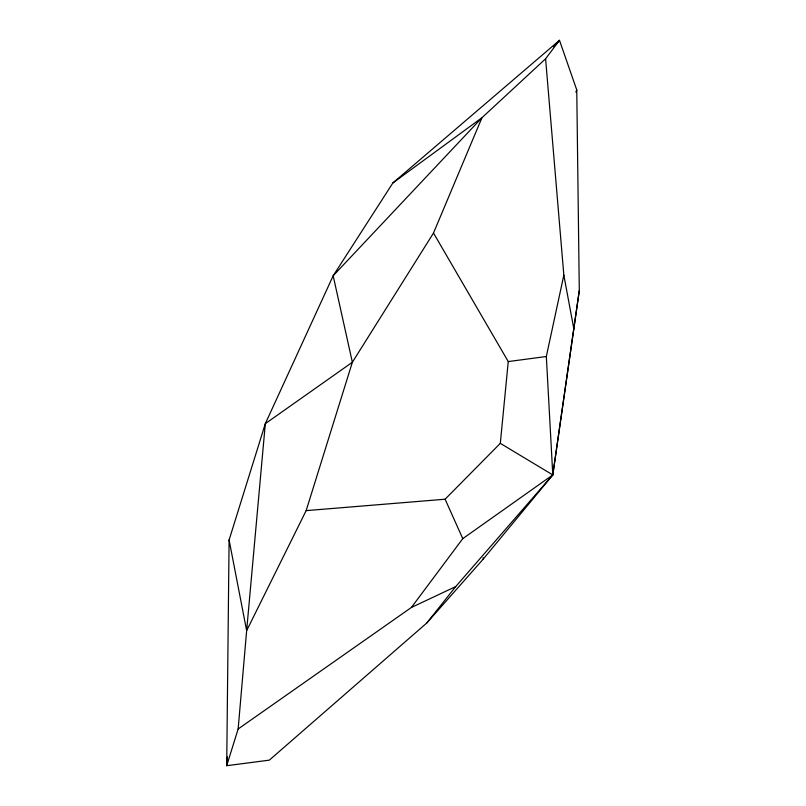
<?xml version="1.0" encoding="UTF-8"?>
<svg xmlns="http://www.w3.org/2000/svg" width="806" height="806" viewBox="0 0 806 806"><rect width="100%" height="100%" fill="white"/><g stroke="black" fill="none" stroke-linecap="round" stroke-linejoin="round"><path stroke-width="1.21" d="M229.095 539.98L226.708 765.7L269.325 760.149L426.848 622.937L483.237 559.102L552.785 474.925L579.292 290.623L576.764 89.97L559.485 40.3L392.895 182.932L333.17 275.763L265.325 423.654L229.095 539.98L246.646 630.665L238.153 728.977L226.708 765.7L227.504 756.935M433.497 233.035L352.363 362.267L265.325 423.654L246.646 630.665L306.149 510.631L445.103 499.216L500.314 443.34L508.254 361.572L433.497 233.035L481.948 117.726L545.591 58.788L559.485 40.3L553.45 46.708M426.848 622.937L455.702 586.587L552.785 474.925L579.292 290.623M238.153 728.977L411.392 607.472L462.775 538.64L552.785 474.925L546.327 356.514L563.837 275.168L545.591 58.788M306.149 510.631L352.363 362.267L333.17 275.763L481.948 117.726L392.895 182.932M575.837 92.096L576.764 89.97M411.392 607.472L455.702 586.587M508.254 361.572L546.327 356.514M500.314 443.34L552.785 474.925M445.103 499.216L462.775 538.64M563.837 275.168L573.862 329.029M483.187 557.692L483.237 559.102"/></g></svg>
